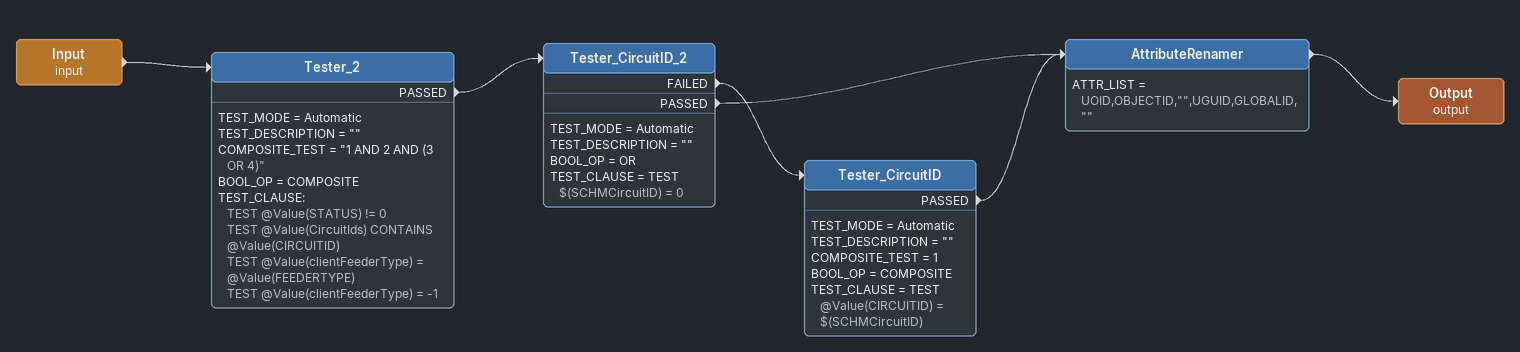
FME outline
Input (input)
    -> Tester_2
Tester_2
    TEST_MODE = Automatic
    TEST_DESCRIPTION = ""
    COMPOSITE_TEST = "1 AND 2 AND (3 OR 4)"
    BOOL_OP = COMPOSITE
    TEST_CLAUSE:
      TEST @Value(STATUS) != 0
      TEST @Value(CircuitIds) CONTAINS @Value(CIRCUITID)
      TEST @Value(clientFeederType) = @Value(FEEDERTYPE)
      TEST @Value(clientFeederType) = -1
    PASSED -> Tester_CircuitID_2
Tester_CircuitID_2
    TEST_MODE = Automatic
    TEST_DESCRIPTION = ""
    BOOL_OP = OR
    TEST_CLAUSE = TEST $(SCHMCircuitID) = 0
    FAILED -> Tester_CircuitID
    PASSED -> AttributeRenamer
Tester_CircuitID
    TEST_MODE = Automatic
    TEST_DESCRIPTION = ""
    COMPOSITE_TEST = 1
    BOOL_OP = COMPOSITE
    TEST_CLAUSE = TEST @Value(CIRCUITID) = $(SCHMCircuitID)
    PASSED -> AttributeRenamer
AttributeRenamer
    ATTR_LIST = UOID,OBJECTID,"",UGUID,GLOBALID,""
    -> Output (output)
Output (output)
